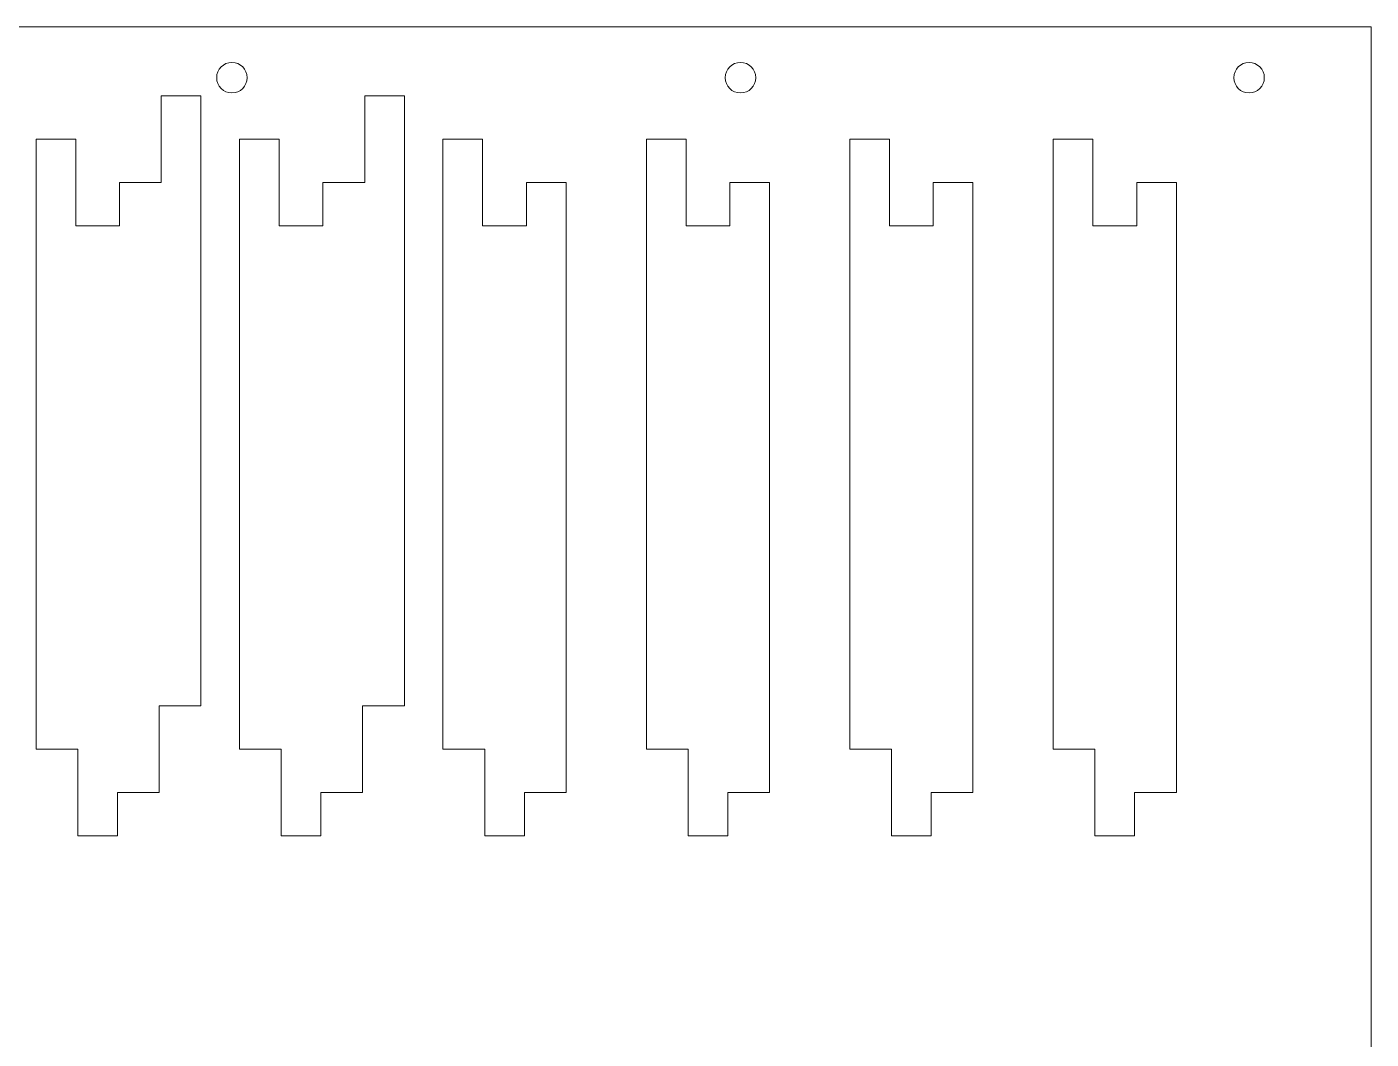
# Model space of a CAD drawing. Header units: millimetres. Extents: x -335 to 334, y -198 to 195.
# Drawn here: x -192.2 to -60, y 19.4 to 119 of the extents above; entities that cross this region are included whole.
import ezdxf

# ---------------------------------------------------------------- set-up
doc = ezdxf.new("R2010")
doc.units = ezdxf.units.MM
doc.header["$MEASUREMENT"] = 0
doc.layers.add('Layer 1', color=7, linetype='Continuous')

msp = doc.modelspace()

# ---------------------------------------------------------------- linework, layer by layer
at = {"layer": 'Layer 1', "lineweight": 15}
for points, knots in [([(-334, -35), (-334, -35), (-60, -35), (-60, -35), (-60, -35), (-60, -35), (-60, 119), (-60, 119), (-60, 119), (-60, 119), (-334, 119), (-334, 119), (-334, 119), (-334, 119), (-334, -35), (-334, -35)], [0, 0, 0, 0, 0.2, 0.2, 0.2, 0.2, 0.4, 0.4, 0.4, 0.4, 0.6, 0.6, 0.6, 0.6, 1, 1, 1, 1]), ([(-170.5, 114), (-170.5, 114.8284), (-171.1716, 115.5), (-172, 115.5), (-172, 115.5), (-172.8284, 115.5), (-173.5, 114.8284), (-173.5, 114), (-173.5, 114), (-173.5, 113.1716), (-172.8284, 112.5), (-172, 112.5), (-172, 112.5), (-171.1716, 112.5), (-170.5, 113.1716), (-170.5, 114)], [0, 0, 0, 0, 0.2, 0.2, 0.2, 0.2, 0.4, 0.4, 0.4, 0.4, 0.6, 0.6, 0.6, 0.6, 1, 1, 1, 1]), ([(-120.5, 114), (-120.5, 114.8284), (-121.1716, 115.5), (-122, 115.5), (-122, 115.5), (-122.8284, 115.5), (-123.5, 114.8284), (-123.5, 114), (-123.5, 114), (-123.5, 113.1716), (-122.8284, 112.5), (-122, 112.5), (-122, 112.5), (-121.1716, 112.5), (-120.5, 113.1716), (-120.5, 114)], [0, 0, 0, 0, 0.2, 0.2, 0.2, 0.2, 0.4, 0.4, 0.4, 0.4, 0.6, 0.6, 0.6, 0.6, 1, 1, 1, 1]), ([(-70.5, 114), (-70.5, 114.8284), (-71.1716, 115.5), (-72, 115.5), (-72, 115.5), (-72.8284, 115.5), (-73.5, 114.8284), (-73.5, 114), (-73.5, 114), (-73.5, 113.1716), (-72.8284, 112.5), (-72, 112.5), (-72, 112.5), (-71.1716, 112.5), (-70.5, 113.1716), (-70.5, 114)], [0, 0, 0, 0, 0.2, 0.2, 0.2, 0.2, 0.4, 0.4, 0.4, 0.4, 0.6, 0.6, 0.6, 0.6, 1, 1, 1, 1]), ([(-175.05, 52.23), (-175.05, 52.23), (-175.05, 112.23), (-175.05, 112.23), (-175.05, 112.23), (-175.05, 112.23), (-178.95, 112.23), (-178.95, 112.23), (-178.95, 112.23), (-178.95, 112.23), (-178.95, 103.7), (-178.95, 103.7), (-178.95, 103.7), (-178.95, 103.7), (-183.05, 103.7), (-183.05, 103.7), (-183.05, 103.7), (-183.05, 103.7), (-183.05, 99.44), (-183.05, 99.44), (-183.05, 99.44), (-183.05, 99.44), (-187.35, 99.44), (-187.35, 99.44), (-187.35, 99.44), (-187.35, 99.44), (-187.35, 107.96), (-187.35, 107.96), (-187.35, 107.96), (-187.35, 107.96), (-191.25, 107.96), (-191.25, 107.96), (-191.25, 107.96), (-191.25, 107.96), (-191.25, 47.96), (-191.25, 47.96), (-191.25, 47.96), (-191.25, 47.96), (-187.15, 47.96), (-187.15, 47.96), (-187.15, 47.96), (-187.15, 47.96), (-187.15, 39.44), (-187.15, 39.44), (-187.15, 39.44), (-187.15, 39.44), (-183.25, 39.44), (-183.25, 39.44), (-183.25, 39.44), (-183.25, 39.44), (-183.25, 43.7), (-183.25, 43.7), (-183.25, 43.7), (-183.25, 43.7), (-179.15, 43.7), (-179.15, 43.7), (-179.15, 43.7), (-179.15, 43.7), (-179.15, 52.23), (-179.15, 52.23), (-179.15, 52.23), (-179.15, 52.23), (-175.05, 52.23), (-175.05, 52.23)], [0, 0, 0, 0, 0.05882353, 0.05882353, 0.05882353, 0.05882353, 0.11764706, 0.11764706, 0.11764706, 0.11764706, 0.17647059, 0.17647059, 0.17647059, 0.17647059, 0.23529412, 0.23529412, 0.23529412, 0.23529412, 0.29411765, 0.29411765, 0.29411765, 0.29411765, 0.35294118, 0.35294118, 0.35294118, 0.35294118, 0.41176471, 0.41176471, 0.41176471, 0.41176471, 0.47058824, 0.47058824, 0.47058824, 0.47058824, 0.52941176, 0.52941176, 0.52941176, 0.52941176, 0.58823529, 0.58823529, 0.58823529, 0.58823529, 0.64705882, 0.64705882, 0.64705882, 0.64705882, 0.70588235, 0.70588235, 0.70588235, 0.70588235, 0.76470588, 0.76470588, 0.76470588, 0.76470588, 0.82352941, 0.82352941, 0.82352941, 0.82352941, 0.88235294, 0.88235294, 0.88235294, 0.88235294, 1, 1, 1, 1]), ([(-155.05, 52.23), (-155.05, 52.23), (-155.05, 112.23), (-155.05, 112.23), (-155.05, 112.23), (-155.05, 112.23), (-158.95, 112.23), (-158.95, 112.23), (-158.95, 112.23), (-158.95, 112.23), (-158.95, 103.7), (-158.95, 103.7), (-158.95, 103.7), (-158.95, 103.7), (-163.05, 103.7), (-163.05, 103.7), (-163.05, 103.7), (-163.05, 103.7), (-163.05, 99.44), (-163.05, 99.44), (-163.05, 99.44), (-163.05, 99.44), (-167.35, 99.44), (-167.35, 99.44), (-167.35, 99.44), (-167.35, 99.44), (-167.35, 107.96), (-167.35, 107.96), (-167.35, 107.96), (-167.35, 107.96), (-171.25, 107.96), (-171.25, 107.96), (-171.25, 107.96), (-171.25, 107.96), (-171.25, 47.96), (-171.25, 47.96), (-171.25, 47.96), (-171.25, 47.96), (-167.15, 47.96), (-167.15, 47.96), (-167.15, 47.96), (-167.15, 47.96), (-167.15, 39.44), (-167.15, 39.44), (-167.15, 39.44), (-167.15, 39.44), (-163.25, 39.44), (-163.25, 39.44), (-163.25, 39.44), (-163.25, 39.44), (-163.25, 43.7), (-163.25, 43.7), (-163.25, 43.7), (-163.25, 43.7), (-159.15, 43.7), (-159.15, 43.7), (-159.15, 43.7), (-159.15, 43.7), (-159.15, 52.23), (-159.15, 52.23), (-159.15, 52.23), (-159.15, 52.23), (-155.05, 52.23), (-155.05, 52.23)], [0, 0, 0, 0, 0.05882353, 0.05882353, 0.05882353, 0.05882353, 0.11764706, 0.11764706, 0.11764706, 0.11764706, 0.17647059, 0.17647059, 0.17647059, 0.17647059, 0.23529412, 0.23529412, 0.23529412, 0.23529412, 0.29411765, 0.29411765, 0.29411765, 0.29411765, 0.35294118, 0.35294118, 0.35294118, 0.35294118, 0.41176471, 0.41176471, 0.41176471, 0.41176471, 0.47058824, 0.47058824, 0.47058824, 0.47058824, 0.52941176, 0.52941176, 0.52941176, 0.52941176, 0.58823529, 0.58823529, 0.58823529, 0.58823529, 0.64705882, 0.64705882, 0.64705882, 0.64705882, 0.70588235, 0.70588235, 0.70588235, 0.70588235, 0.76470588, 0.76470588, 0.76470588, 0.76470588, 0.82352941, 0.82352941, 0.82352941, 0.82352941, 0.88235294, 0.88235294, 0.88235294, 0.88235294, 1, 1, 1, 1]), ([(-143.05, 99.44), (-143.05, 99.44), (-147.35, 99.44), (-147.35, 99.44), (-147.35, 99.44), (-147.35, 99.44), (-147.35, 107.96), (-147.35, 107.96), (-147.35, 107.96), (-147.35, 107.96), (-151.25, 107.96), (-151.25, 107.96), (-151.25, 107.96), (-151.25, 107.96), (-151.25, 47.96), (-151.25, 47.96), (-151.25, 47.96), (-151.25, 47.96), (-147.15, 47.96), (-147.15, 47.96), (-147.15, 47.96), (-147.15, 47.96), (-147.15, 39.44), (-147.15, 39.44), (-147.15, 39.44), (-147.15, 39.44), (-143.25, 39.44), (-143.25, 39.44), (-143.25, 39.44), (-143.25, 39.44), (-143.25, 43.7), (-143.25, 43.7), (-143.25, 43.7), (-143.25, 43.7), (-139.15, 43.7), (-139.15, 43.7), (-139.15, 43.7), (-139.15, 43.7), (-139.15, 103.7), (-139.15, 103.7), (-139.15, 103.7), (-139.15, 103.7), (-143.05, 103.7), (-143.05, 103.7), (-143.05, 103.7), (-143.05, 103.7), (-143.05, 99.44), (-143.05, 99.44)], [0, 0, 0, 0, 0.07692308, 0.07692308, 0.07692308, 0.07692308, 0.15384615, 0.15384615, 0.15384615, 0.15384615, 0.23076923, 0.23076923, 0.23076923, 0.23076923, 0.30769231, 0.30769231, 0.30769231, 0.30769231, 0.38461538, 0.38461538, 0.38461538, 0.38461538, 0.46153846, 0.46153846, 0.46153846, 0.46153846, 0.53846154, 0.53846154, 0.53846154, 0.53846154, 0.61538462, 0.61538462, 0.61538462, 0.61538462, 0.69230769, 0.69230769, 0.69230769, 0.69230769, 0.76923077, 0.76923077, 0.76923077, 0.76923077, 0.84615385, 0.84615385, 0.84615385, 0.84615385, 1, 1, 1, 1]), ([(-123.05, 99.44), (-123.05, 99.44), (-127.35, 99.44), (-127.35, 99.44), (-127.35, 99.44), (-127.35, 99.44), (-127.35, 107.96), (-127.35, 107.96), (-127.35, 107.96), (-127.35, 107.96), (-131.25, 107.96), (-131.25, 107.96), (-131.25, 107.96), (-131.25, 107.96), (-131.25, 47.96), (-131.25, 47.96), (-131.25, 47.96), (-131.25, 47.96), (-127.15, 47.96), (-127.15, 47.96), (-127.15, 47.96), (-127.15, 47.96), (-127.15, 39.44), (-127.15, 39.44), (-127.15, 39.44), (-127.15, 39.44), (-123.25, 39.44), (-123.25, 39.44), (-123.25, 39.44), (-123.25, 39.44), (-123.25, 43.7), (-123.25, 43.7), (-123.25, 43.7), (-123.25, 43.7), (-119.15, 43.7), (-119.15, 43.7), (-119.15, 43.7), (-119.15, 43.7), (-119.15, 103.7), (-119.15, 103.7), (-119.15, 103.7), (-119.15, 103.7), (-123.05, 103.7), (-123.05, 103.7), (-123.05, 103.7), (-123.05, 103.7), (-123.05, 99.44), (-123.05, 99.44)], [0, 0, 0, 0, 0.07692308, 0.07692308, 0.07692308, 0.07692308, 0.15384615, 0.15384615, 0.15384615, 0.15384615, 0.23076923, 0.23076923, 0.23076923, 0.23076923, 0.30769231, 0.30769231, 0.30769231, 0.30769231, 0.38461538, 0.38461538, 0.38461538, 0.38461538, 0.46153846, 0.46153846, 0.46153846, 0.46153846, 0.53846154, 0.53846154, 0.53846154, 0.53846154, 0.61538462, 0.61538462, 0.61538462, 0.61538462, 0.69230769, 0.69230769, 0.69230769, 0.69230769, 0.76923077, 0.76923077, 0.76923077, 0.76923077, 0.84615385, 0.84615385, 0.84615385, 0.84615385, 1, 1, 1, 1]), ([(-103.05, 99.44), (-103.05, 99.44), (-107.35, 99.44), (-107.35, 99.44), (-107.35, 99.44), (-107.35, 99.44), (-107.35, 107.96), (-107.35, 107.96), (-107.35, 107.96), (-107.35, 107.96), (-111.25, 107.96), (-111.25, 107.96), (-111.25, 107.96), (-111.25, 107.96), (-111.25, 47.96), (-111.25, 47.96), (-111.25, 47.96), (-111.25, 47.96), (-107.15, 47.96), (-107.15, 47.96), (-107.15, 47.96), (-107.15, 47.96), (-107.15, 39.44), (-107.15, 39.44), (-107.15, 39.44), (-107.15, 39.44), (-103.25, 39.44), (-103.25, 39.44), (-103.25, 39.44), (-103.25, 39.44), (-103.25, 43.7), (-103.25, 43.7), (-103.25, 43.7), (-103.25, 43.7), (-99.15, 43.7), (-99.15, 43.7), (-99.15, 43.7), (-99.15, 43.7), (-99.15, 103.7), (-99.15, 103.7), (-99.15, 103.7), (-99.15, 103.7), (-103.05, 103.7), (-103.05, 103.7), (-103.05, 103.7), (-103.05, 103.7), (-103.05, 99.44), (-103.05, 99.44)], [0, 0, 0, 0, 0.07692308, 0.07692308, 0.07692308, 0.07692308, 0.15384615, 0.15384615, 0.15384615, 0.15384615, 0.23076923, 0.23076923, 0.23076923, 0.23076923, 0.30769231, 0.30769231, 0.30769231, 0.30769231, 0.38461538, 0.38461538, 0.38461538, 0.38461538, 0.46153846, 0.46153846, 0.46153846, 0.46153846, 0.53846154, 0.53846154, 0.53846154, 0.53846154, 0.61538462, 0.61538462, 0.61538462, 0.61538462, 0.69230769, 0.69230769, 0.69230769, 0.69230769, 0.76923077, 0.76923077, 0.76923077, 0.76923077, 0.84615385, 0.84615385, 0.84615385, 0.84615385, 1, 1, 1, 1]), ([(-83.05, 99.44), (-83.05, 99.44), (-87.35, 99.44), (-87.35, 99.44), (-87.35, 99.44), (-87.35, 99.44), (-87.35, 107.96), (-87.35, 107.96), (-87.35, 107.96), (-87.35, 107.96), (-91.25, 107.96), (-91.25, 107.96), (-91.25, 107.96), (-91.25, 107.96), (-91.25, 47.96), (-91.25, 47.96), (-91.25, 47.96), (-91.25, 47.96), (-87.15, 47.96), (-87.15, 47.96), (-87.15, 47.96), (-87.15, 47.96), (-87.15, 39.44), (-87.15, 39.44), (-87.15, 39.44), (-87.15, 39.44), (-83.25, 39.44), (-83.25, 39.44), (-83.25, 39.44), (-83.25, 39.44), (-83.25, 43.7), (-83.25, 43.7), (-83.25, 43.7), (-83.25, 43.7), (-79.15, 43.7), (-79.15, 43.7), (-79.15, 43.7), (-79.15, 43.7), (-79.15, 103.7), (-79.15, 103.7), (-79.15, 103.7), (-79.15, 103.7), (-83.05, 103.7), (-83.05, 103.7), (-83.05, 103.7), (-83.05, 103.7), (-83.05, 99.44), (-83.05, 99.44)], [0, 0, 0, 0, 0.07692308, 0.07692308, 0.07692308, 0.07692308, 0.15384615, 0.15384615, 0.15384615, 0.15384615, 0.23076923, 0.23076923, 0.23076923, 0.23076923, 0.30769231, 0.30769231, 0.30769231, 0.30769231, 0.38461538, 0.38461538, 0.38461538, 0.38461538, 0.46153846, 0.46153846, 0.46153846, 0.46153846, 0.53846154, 0.53846154, 0.53846154, 0.53846154, 0.61538462, 0.61538462, 0.61538462, 0.61538462, 0.69230769, 0.69230769, 0.69230769, 0.69230769, 0.76923077, 0.76923077, 0.76923077, 0.76923077, 0.84615385, 0.84615385, 0.84615385, 0.84615385, 1, 1, 1, 1])]:
    msp.add_open_spline(points, degree=3, knots=knots, dxfattribs=at)

doc.saveas('drawing.dxf')
